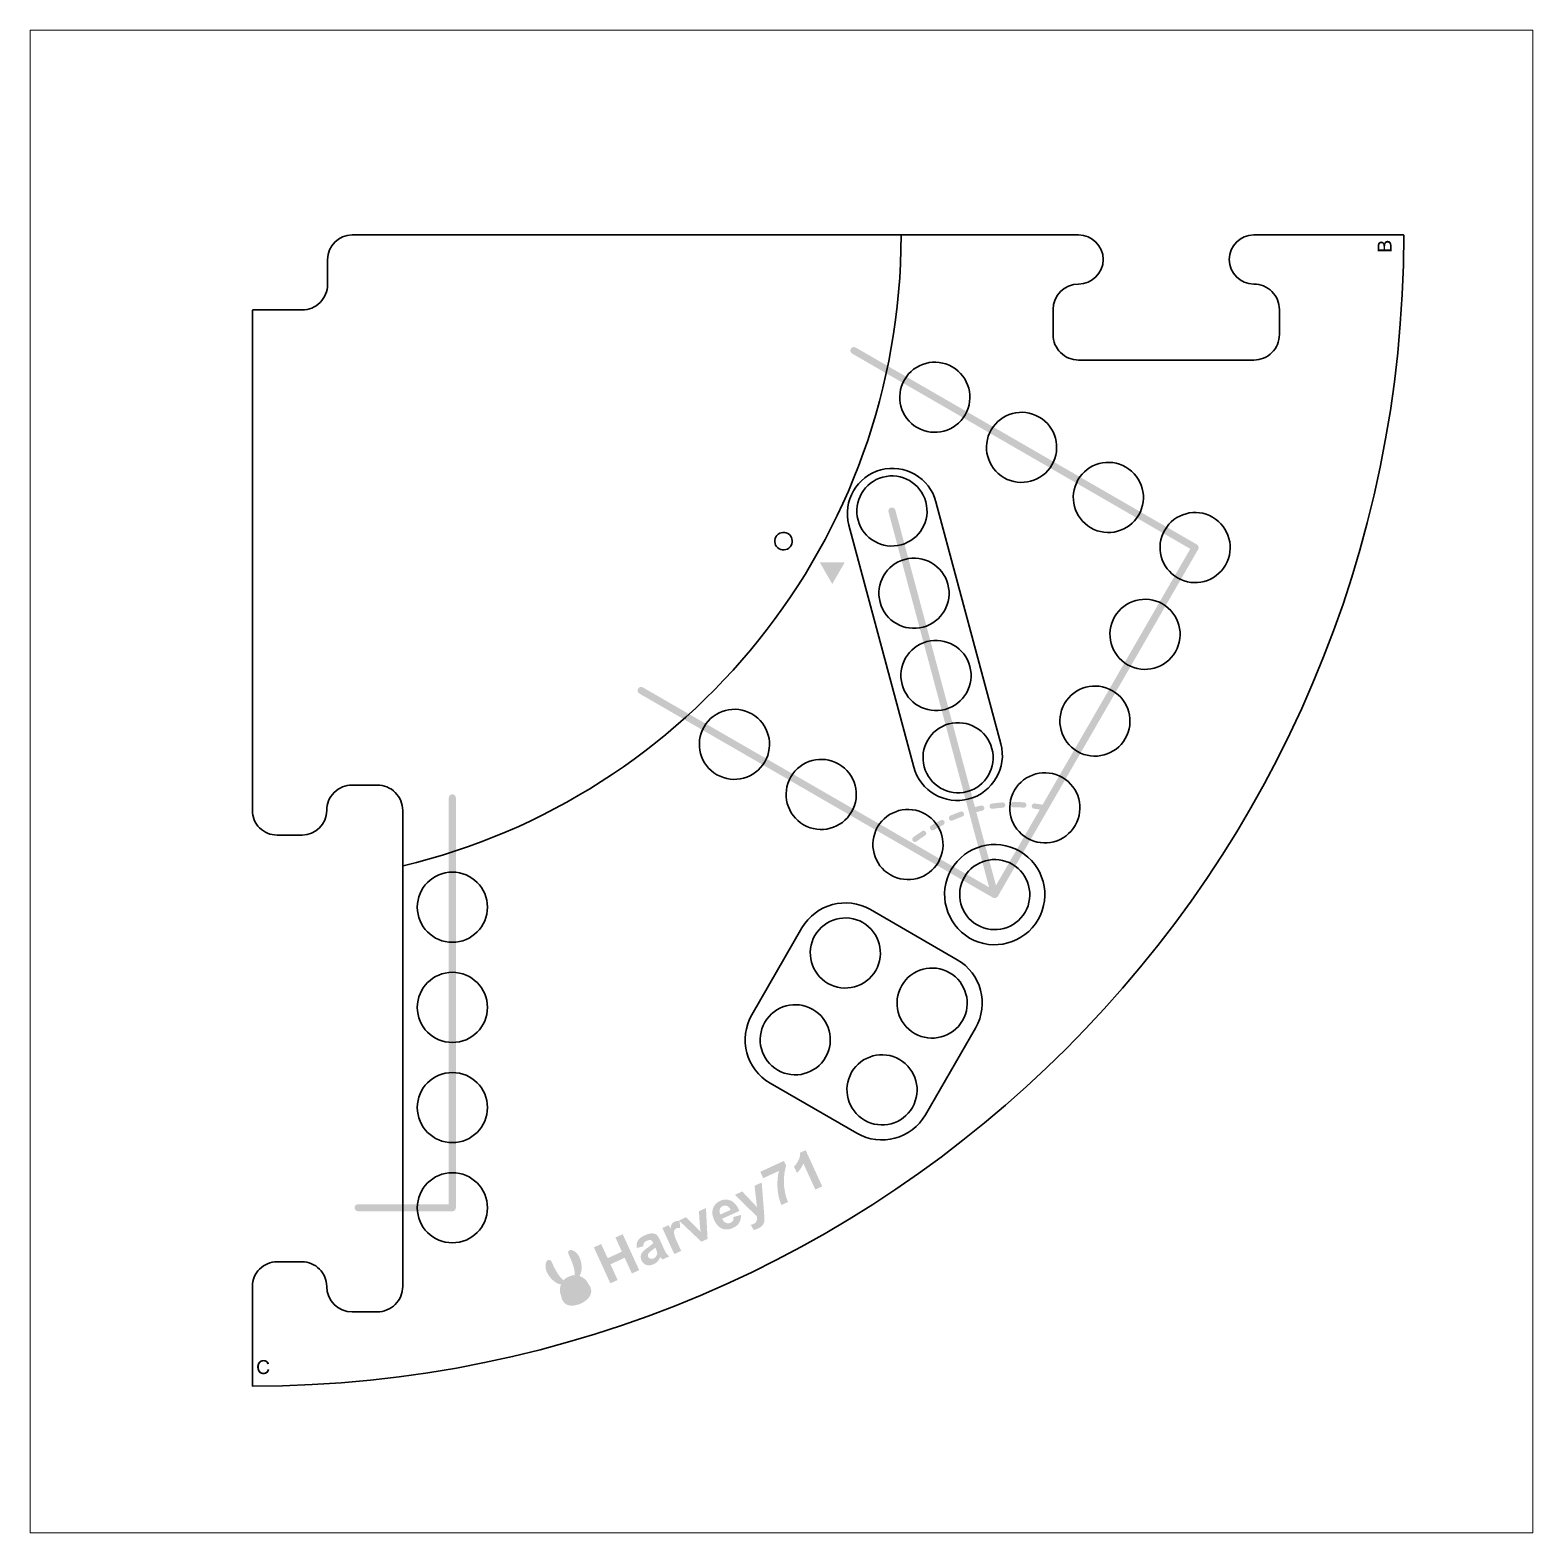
# Paper-space layout 'Layout1' of a CAD drawing. Header units: millimetres. Extents: x 0 to 300, y 0 to 300.
# The model-space entities are those that its viewports show. They can reach past a viewport. Long polylines and large blocks are cut down to what shows.
import ezdxf

# ---------------------------------------------------------------- set-up
doc = ezdxf.new("R2010")
doc.units = ezdxf.units.MM
for name, color, linetype in [('Cut', 7, 'Continuous'), ('Cut 1', 7, 'Continuous'), ('Cut 2', 7, 'Continuous'), ('Engraving', 7, 'Continuous')]:
    doc.layers.add(name, color=color, linetype=linetype)

msp = doc.modelspace()

# ---------------------------------------------------------------- hatches: boundary and pattern name
at = {"layer": 'Engraving', "true_color": 0x000000, "transparency": 33554687}
h = msp.add_hatch(color=18, dxfattribs=at)
edge = h.paths.add_edge_path(flags=0)
edge.add_spline(control_points=[(271.78, 255.84), (271.78, 255.84), (269, 255.84), (269, 255.84), (269, 255.84), (269, 256.88), (269, 256.88), (269, 257.09), (269.03, 257.26), (269.09, 257.39), (269.14, 257.52), (269.23, 257.62), (269.35, 257.69), (269.46, 257.77), (269.59, 257.8), (269.71, 257.8), (269.83, 257.8), (269.94, 257.77), (270.05, 257.71), (270.15, 257.64), (270.24, 257.54), (270.3, 257.41), (270.35, 257.58), (270.44, 257.71), (270.56, 257.8), (270.67, 257.89), (270.81, 257.94), (270.98, 257.94), (271.11, 257.94), (271.23, 257.91), (271.34, 257.85), (271.45, 257.8), (271.54, 257.73), (271.6, 257.65), (271.66, 257.57), (271.7, 257.47), (271.73, 257.35), (271.77, 257.22), (271.78, 257.08), (271.78, 256.9), (271.78, 256.9), (271.78, 255.84), (271.78, 255.84)], knot_values=[0, 0, 0, 0, 1, 1, 1, 2, 2, 2, 3, 3, 3, 4, 4, 4, 5, 5, 5, 6, 6, 6, 7, 7, 7, 8, 8, 8, 9, 9, 9, 10, 10, 10, 11, 11, 11, 12, 12, 12, 13, 13, 13, 14, 14, 14, 14], degree=3, periodic=1)
edge = h.paths.add_edge_path(flags=0)
edge.add_spline(control_points=[(270.17, 256.21), (270.17, 256.21), (270.17, 256.81), (270.17, 256.81), (270.17, 256.97), (270.16, 257.09), (270.14, 257.16), (270.11, 257.25), (270.06, 257.32), (270, 257.37), (269.94, 257.42), (269.85, 257.44), (269.76, 257.44), (269.67, 257.44), (269.58, 257.42), (269.51, 257.37), (269.44, 257.33), (269.4, 257.27), (269.37, 257.18), (269.34, 257.1), (269.33, 256.96), (269.33, 256.76), (269.33, 256.76), (269.33, 256.21), (269.33, 256.21), (269.33, 256.21), (270.17, 256.21), (270.17, 256.21)], knot_values=[0, 0, 0, 0, 1, 1, 1, 2, 2, 2, 3, 3, 3, 4, 4, 4, 5, 5, 5, 6, 6, 6, 7, 7, 7, 8, 8, 8, 9, 9, 9, 9], degree=3, periodic=1)
edge = h.paths.add_edge_path(flags=0)
edge.add_spline(control_points=[(271.45, 256.21), (271.45, 256.21), (271.45, 256.9), (271.45, 256.9), (271.45, 257.02), (271.45, 257.1), (271.44, 257.15), (271.43, 257.23), (271.4, 257.3), (271.36, 257.36), (271.33, 257.42), (271.28, 257.46), (271.21, 257.5), (271.14, 257.54), (271.06, 257.56), (270.98, 257.56), (270.87, 257.56), (270.78, 257.53), (270.71, 257.48), (270.63, 257.42), (270.58, 257.35), (270.54, 257.26), (270.51, 257.16), (270.5, 257.03), (270.5, 256.85), (270.5, 256.85), (270.5, 256.21), (270.5, 256.21), (270.5, 256.21), (271.45, 256.21), (271.45, 256.21)], knot_values=[0, 0, 0, 0, 1, 1, 1, 2, 2, 2, 3, 3, 3, 4, 4, 4, 5, 5, 5, 6, 6, 6, 7, 7, 7, 8, 8, 8, 9, 9, 9, 10, 10, 10, 10], degree=3, periodic=1)
h = msp.add_hatch(color=18, dxfattribs=at)
edge = h.paths.add_edge_path(flags=0)
edge.add_spline(control_points=[(164.11, 235.41), (163.77, 235.61), (163.65, 236.04), (163.85, 236.38), (164.04, 236.71), (164.47, 236.83), (164.81, 236.63), (164.81, 236.63), (232.92, 197.31), (232.92, 197.31), (233.25, 197.12), (233.37, 196.69), (233.18, 196.35), (233.18, 196.35), (193.18, 127.07), (193.18, 127.07), (192.98, 126.73), (192.55, 126.61), (192.21, 126.81), (192.21, 126.81), (121.62, 167.56), (121.62, 167.56), (121.29, 167.76), (121.17, 168.19), (121.37, 168.53), (121.56, 168.86), (121.99, 168.98), (122.33, 168.78), (122.33, 168.78), (192.31, 128.38), (192.31, 128.38), (192.31, 128.38), (231.6, 196.44), (231.6, 196.44), (231.6, 196.44), (164.11, 235.41), (164.11, 235.41)], knot_values=[0, 0, 0, 0, 1, 1, 1, 2, 2, 2, 3, 3, 3, 4, 4, 4, 5, 5, 5, 6, 6, 6, 7, 7, 7, 8, 8, 8, 9, 9, 9, 10, 10, 10, 11, 11, 11, 12, 12, 12, 12], degree=3, periodic=1)
h = msp.add_hatch(color=18, dxfattribs=at)
edge = h.paths.add_edge_path(flags=0)
edge.add_spline(control_points=[(171.36, 203.82), (171.26, 204.2), (171.49, 204.58), (171.86, 204.68), (172.24, 204.78), (172.63, 204.56), (172.73, 204.18), (172.73, 204.18), (193.25, 127.6), (193.25, 127.6), (193.35, 127.23), (193.12, 126.84), (192.75, 126.74), (192.37, 126.64), (191.98, 126.86), (191.88, 127.24), (191.88, 127.24), (171.36, 203.82), (171.36, 203.82)], knot_values=[0, 0, 0, 0, 1, 1, 1, 2, 2, 2, 3, 3, 3, 4, 4, 4, 5, 5, 5, 6, 6, 6, 6], degree=3, periodic=1)
for points in [[(157.65, 193.74), (162.63, 193.75), (160.13, 189.42)], [(115.84, 49.83), (112.55, 57.01), (114, 57.67), (115.3, 54.85), (118.14, 56.15), (116.85, 58.98), (118.3, 59.64), (121.59, 52.46), (120.14, 51.79), (118.7, 54.93), (115.86, 53.63), (117.29, 50.49)]]:
    msp.add_hatch(color=18, dxfattribs=at).paths.add_polyline_path(points, flags=0)
h = msp.add_hatch(color=18, dxfattribs=at)
edge = h.paths.add_edge_path(flags=0)
edge.add_spline(control_points=[(74.3, 65.62), (74.3, 65.62), (83.59, 65.62), (83.59, 65.62), (83.59, 65.62), (83.59, 146.75), (83.59, 146.75), (83.59, 147.14), (83.91, 147.45), (84.3, 147.45), (84.69, 147.45), (85, 147.14), (85, 146.75), (85, 146.75), (85, 64.91), (85, 64.91), (85, 64.52), (84.69, 64.21), (84.3, 64.21), (84.3, 64.21), (65.49, 64.21), (65.49, 64.21), (65.1, 64.21), (64.79, 64.52), (64.79, 64.91), (64.79, 65.3), (65.1, 65.62), (65.49, 65.62), (65.49, 65.62), (74.3, 65.62), (74.3, 65.62)], knot_values=[0, 0, 0, 0, 1, 1, 1, 2, 2, 2, 3, 3, 3, 4, 4, 4, 5, 5, 5, 6, 6, 6, 7, 7, 7, 8, 8, 8, 9, 9, 9, 10, 10, 10, 10], degree=3, periodic=1)
h = msp.add_hatch(color=18, dxfattribs=at)
edge = h.paths.add_edge_path(flags=0)
edge.add_spline(control_points=[(189.84, 145.2), (190.13, 145.26), (190.41, 145.08), (190.47, 144.8), (190.54, 144.51), (190.36, 144.23), (190.07, 144.17), (189.4, 144.02), (188.73, 143.85), (188.06, 143.65), (187.78, 143.57), (187.48, 143.73), (187.4, 144.01), (187.32, 144.29), (187.48, 144.58), (187.76, 144.67), (188.45, 144.87), (189.15, 145.05), (189.84, 145.2)], knot_values=[0, 0, 0, 0, 1, 1, 1, 2, 2, 2, 3, 3, 3, 4, 4, 4, 5, 5, 5, 6, 6, 6, 6], degree=3, periodic=1)
edge = h.paths.add_edge_path(flags=0)
edge.add_spline(control_points=[(194.1, 145.82), (194.4, 145.85), (194.65, 145.63), (194.67, 145.34), (194.69, 145.04), (194.47, 144.79), (194.18, 144.77), (193.49, 144.72), (192.8, 144.64), (192.12, 144.54), (191.83, 144.5), (191.56, 144.7), (191.52, 144.99), (191.47, 145.28), (191.67, 145.55), (191.96, 145.59), (192.67, 145.69), (193.39, 145.77), (194.1, 145.82)], knot_values=[0, 0, 0, 0, 1, 1, 1, 2, 2, 2, 3, 3, 3, 4, 4, 4, 5, 5, 5, 6, 6, 6, 6], degree=3, periodic=1)
edge = h.paths.add_edge_path(flags=0)
edge.add_spline(control_points=[(178.08, 140.1), (178.32, 140.26), (178.65, 140.2), (178.81, 139.95), (178.97, 139.71), (178.9, 139.38), (178.66, 139.22), (178.08, 138.84), (177.51, 138.45), (176.94, 138.03), (176.7, 137.86), (176.37, 137.91), (176.2, 138.15), (176.03, 138.39), (176.08, 138.72), (176.32, 138.89), (176.9, 139.31), (177.49, 139.72), (178.08, 140.1)], knot_values=[0, 0, 0, 0, 1, 1, 1, 2, 2, 2, 3, 3, 3, 4, 4, 4, 5, 5, 5, 6, 6, 6, 6], degree=3, periodic=1)
edge = h.paths.add_edge_path(flags=0)
edge.add_spline(control_points=[(202.67, 145.26), (202.96, 145.2), (203.14, 144.92), (203.08, 144.63), (203.03, 144.35), (202.75, 144.16), (202.46, 144.22), (201.77, 144.36), (201.09, 144.48), (200.41, 144.57), (200.12, 144.61), (199.91, 144.88), (199.95, 145.17), (199.99, 145.45), (200.26, 145.66), (200.55, 145.62), (201.25, 145.52), (201.96, 145.4), (202.67, 145.26)], knot_values=[0, 0, 0, 0, 1, 1, 1, 2, 2, 2, 3, 3, 3, 4, 4, 4, 5, 5, 5, 6, 6, 6, 6], degree=3, periodic=1)
edge = h.paths.add_edge_path(flags=0)
edge.add_spline(control_points=[(185.72, 143.99), (185.99, 144.09), (186.29, 143.95), (186.4, 143.68), (186.5, 143.4), (186.35, 143.1), (186.08, 143), (185.43, 142.76), (184.79, 142.5), (184.15, 142.22), (183.88, 142.1), (183.57, 142.22), (183.45, 142.49), (183.33, 142.76), (183.46, 143.07), (183.72, 143.19), (184.38, 143.48), (185.05, 143.75), (185.72, 143.99)], knot_values=[0, 0, 0, 0, 1, 1, 1, 2, 2, 2, 3, 3, 3, 4, 4, 4, 5, 5, 5, 6, 6, 6, 6], degree=3, periodic=1)
edge = h.paths.add_edge_path(flags=0)
edge.add_spline(control_points=[(181.78, 142.26), (182.04, 142.4), (182.36, 142.3), (182.5, 142.04), (182.63, 141.78), (182.53, 141.46), (182.27, 141.32), (181.65, 141.01), (181.04, 140.67), (180.44, 140.32), (180.18, 140.17), (179.86, 140.26), (179.71, 140.51), (179.56, 140.76), (179.65, 141.09), (179.9, 141.23), (180.53, 141.6), (181.15, 141.94), (181.78, 142.26)], knot_values=[0, 0, 0, 0, 1, 1, 1, 2, 2, 2, 3, 3, 3, 4, 4, 4, 5, 5, 5, 6, 6, 6, 6], degree=3, periodic=1)
edge = h.paths.add_edge_path(flags=0)
edge.add_spline(control_points=[(198.41, 145.84), (198.7, 145.82), (198.92, 145.56), (198.9, 145.27), (198.88, 144.98), (198.63, 144.76), (198.34, 144.78), (197.64, 144.83), (196.95, 144.85), (196.26, 144.85), (195.97, 144.85), (195.73, 145.08), (195.73, 145.38), (195.73, 145.67), (195.96, 145.91), (196.26, 145.91), (196.97, 145.91), (197.69, 145.89), (198.41, 145.84)], knot_values=[0, 0, 0, 0, 1, 1, 1, 2, 2, 2, 3, 3, 3, 4, 4, 4, 5, 5, 5, 6, 6, 6, 6], degree=3, periodic=1)
h = msp.add_hatch(color=18, dxfattribs=at)
edge = h.paths.add_edge_path(flags=0)
edge.add_spline(control_points=[(158.13, 69.18), (158.13, 69.18), (156.75, 68.55), (156.75, 68.55), (156.75, 68.55), (154.37, 73.74), (154.37, 73.74), (154.08, 73.04), (153.65, 72.42), (153.07, 71.88), (153.07, 71.88), (152.5, 73.13), (152.5, 73.13), (152.8, 73.42), (153.09, 73.82), (153.36, 74.34), (153.63, 74.86), (153.75, 75.38), (153.7, 75.89), (153.7, 75.89), (154.82, 76.4), (154.82, 76.4), (154.82, 76.4), (158.13, 69.18), (158.13, 69.18)], knot_values=[0, 0, 0, 0, 1, 1, 1, 2, 2, 2, 3, 3, 3, 4, 4, 4, 5, 5, 5, 6, 6, 6, 7, 7, 7, 8, 8, 8, 8], degree=3, periodic=1)
h = msp.add_hatch(color=18, dxfattribs=at)
edge = h.paths.add_edge_path(flags=0)
edge.add_spline(control_points=[(146.36, 70.82), (146.36, 70.82), (145.77, 72.1), (145.77, 72.1), (145.77, 72.1), (150.48, 74.26), (150.48, 74.26), (150.48, 74.26), (150.94, 73.26), (150.94, 73.26), (150.73, 72.7), (150.58, 71.97), (150.51, 71.07), (150.44, 70.17), (150.48, 69.27), (150.64, 68.37), (150.79, 67.46), (151.02, 66.7), (151.31, 66.06), (151.31, 66.06), (149.98, 65.46), (149.98, 65.46), (149.55, 66.46), (149.29, 67.57), (149.21, 68.78), (149.12, 69.99), (149.22, 71.15), (149.49, 72.26), (149.49, 72.26), (146.36, 70.82), (146.36, 70.82)], knot_values=[0, 0, 0, 0, 1, 1, 1, 2, 2, 2, 3, 3, 3, 4, 4, 4, 5, 5, 5, 6, 6, 6, 7, 7, 7, 8, 8, 8, 9, 9, 9, 10, 10, 10, 10], degree=3, periodic=1)
h = msp.add_hatch(color=18, dxfattribs=at)
edge = h.paths.add_edge_path(flags=0)
edge.add_spline(control_points=[(140.7, 67.5), (140.7, 67.5), (142.16, 68.17), (142.16, 68.17), (142.16, 68.17), (145.1, 65.05), (145.1, 65.05), (145.1, 65.05), (144.62, 69.3), (144.62, 69.3), (144.62, 69.3), (146.05, 69.95), (146.05, 69.95), (146.05, 69.95), (146.5, 64.1), (146.5, 64.1), (146.5, 64.1), (146.59, 63.04), (146.59, 63.04), (146.61, 62.68), (146.6, 62.4), (146.56, 62.19), (146.53, 61.98), (146.46, 61.79), (146.36, 61.63), (146.27, 61.46), (146.13, 61.3), (145.95, 61.15), (145.76, 61), (145.54, 60.87), (145.28, 60.75), (145.02, 60.63), (144.74, 60.54), (144.46, 60.47), (144.46, 60.47), (143.85, 61.5), (143.85, 61.5), (144.08, 61.55), (144.29, 61.62), (144.46, 61.7), (144.78, 61.85), (144.97, 62.05), (145.04, 62.31), (145.11, 62.57), (145.12, 62.86), (145.07, 63.19), (145.07, 63.19), (140.7, 67.5), (140.7, 67.5)], knot_values=[0, 0, 0, 0, 1, 1, 1, 2, 2, 2, 3, 3, 3, 4, 4, 4, 5, 5, 5, 6, 6, 6, 7, 7, 7, 8, 8, 8, 9, 9, 9, 10, 10, 10, 11, 11, 11, 12, 12, 12, 13, 13, 13, 14, 14, 14, 15, 15, 15, 16, 16, 16, 16], degree=3, periodic=1)
h = msp.add_hatch(color=18, dxfattribs=at)
edge = h.paths.add_edge_path(flags=0)
edge.add_spline(control_points=[(140.4, 63.07), (140.4, 63.07), (141.88, 63.47), (141.88, 63.47), (141.94, 62.89), (141.83, 62.38), (141.57, 61.94), (141.31, 61.5), (140.9, 61.15), (140.32, 60.89), (139.42, 60.48), (138.61, 60.47), (137.91, 60.86), (137.35, 61.18), (136.9, 61.69), (136.57, 62.42), (136.18, 63.28), (136.09, 64.06), (136.32, 64.75), (136.55, 65.45), (137.01, 65.95), (137.7, 66.27), (138.47, 66.62), (139.2, 66.65), (139.88, 66.34), (140.56, 66.03), (141.14, 65.35), (141.6, 64.29), (141.6, 64.29), (138.15, 62.71), (138.15, 62.71), (138.35, 62.3), (138.6, 62.03), (138.92, 61.9), (139.23, 61.77), (139.55, 61.78), (139.87, 61.93), (140.08, 62.03), (140.24, 62.17), (140.33, 62.35), (140.42, 62.54), (140.45, 62.78), (140.4, 63.07)], knot_values=[0, 0, 0, 0, 1, 1, 1, 2, 2, 2, 3, 3, 3, 4, 4, 4, 5, 5, 5, 6, 6, 6, 7, 7, 7, 8, 8, 8, 9, 9, 9, 10, 10, 10, 11, 11, 11, 12, 12, 12, 13, 13, 13, 14, 14, 14, 14], degree=3, periodic=1)
edge = h.paths.add_edge_path(flags=0)
edge.add_spline(control_points=[(139.85, 64.5), (139.65, 64.9), (139.41, 65.15), (139.12, 65.27), (138.83, 65.39), (138.54, 65.38), (138.26, 65.25), (137.96, 65.12), (137.76, 64.89), (137.67, 64.58), (137.57, 64.28), (137.61, 63.93), (137.79, 63.56), (137.79, 63.56), (139.85, 64.5), (139.85, 64.5)], knot_values=[0, 0, 0, 0, 1, 1, 1, 2, 2, 2, 3, 3, 3, 4, 4, 4, 5, 5, 5, 5], degree=3, periodic=1)
h = msp.add_hatch(color=18, dxfattribs=at)
edge = h.paths.add_edge_path(flags=0)
edge.add_spline(control_points=[(134, 58.14), (134, 58.14), (129.52, 62.38), (129.52, 62.38), (129.52, 62.38), (130.96, 63.04), (130.96, 63.04), (130.96, 63.04), (133.16, 60.84), (133.16, 60.84), (133.16, 60.84), (133.85, 60.08), (133.85, 60.08), (133.82, 60.34), (133.8, 60.51), (133.79, 60.59), (133.77, 60.76), (133.75, 60.93), (133.73, 61.1), (133.73, 61.1), (133.51, 64.21), (133.51, 64.21), (133.51, 64.21), (134.92, 64.86), (134.92, 64.86), (134.92, 64.86), (135.24, 58.7), (135.24, 58.7), (135.24, 58.7), (134, 58.14), (134, 58.14)], knot_values=[0, 0, 0, 0, 1, 1, 1, 2, 2, 2, 3, 3, 3, 4, 4, 4, 5, 5, 5, 6, 6, 6, 7, 7, 7, 8, 8, 8, 9, 9, 9, 10, 10, 10, 10], degree=3, periodic=1)
h = msp.add_hatch(color=18, dxfattribs=at)
edge = h.paths.add_edge_path(flags=0)
edge.add_spline(control_points=[(129.98, 56.3), (129.98, 56.3), (128.6, 55.67), (128.6, 55.67), (128.6, 55.67), (126.22, 60.87), (126.22, 60.87), (126.22, 60.87), (127.5, 61.46), (127.5, 61.46), (127.5, 61.46), (127.84, 60.72), (127.84, 60.72), (127.9, 61.17), (127.99, 61.49), (128.11, 61.68), (128.23, 61.87), (128.41, 62.02), (128.63, 62.12), (128.94, 62.26), (129.29, 62.31), (129.66, 62.27), (129.66, 62.27), (129.78, 60.88), (129.78, 60.88), (129.48, 60.92), (129.23, 60.9), (129.03, 60.81), (128.84, 60.72), (128.7, 60.59), (128.61, 60.42), (128.53, 60.26), (128.51, 60.02), (128.56, 59.7), (128.61, 59.39), (128.84, 58.79), (129.24, 57.9), (129.24, 57.9), (129.98, 56.3), (129.98, 56.3)], knot_values=[0, 0, 0, 0, 1, 1, 1, 2, 2, 2, 3, 3, 3, 4, 4, 4, 5, 5, 5, 6, 6, 6, 7, 7, 7, 8, 8, 8, 9, 9, 9, 10, 10, 10, 11, 11, 11, 12, 12, 12, 13, 13, 13, 13], degree=3, periodic=1)
h = msp.add_hatch(color=18, dxfattribs=at)
edge = h.paths.add_edge_path(flags=0)
edge.add_spline(control_points=[(122.45, 57.23), (122.45, 57.23), (121.1, 56.88), (121.1, 56.88), (121.01, 57.45), (121.08, 57.93), (121.31, 58.33), (121.54, 58.73), (122, 59.08), (122.67, 59.39), (123.29, 59.67), (123.78, 59.81), (124.15, 59.8), (124.51, 59.79), (124.81, 59.71), (125.04, 59.54), (125.26, 59.37), (125.51, 58.99), (125.78, 58.39), (125.78, 58.39), (126.5, 56.78), (126.5, 56.78), (126.71, 56.32), (126.89, 55.99), (127.03, 55.79), (127.18, 55.6), (127.37, 55.4), (127.6, 55.21), (127.6, 55.21), (126.24, 54.59), (126.24, 54.59), (126.16, 54.66), (126.05, 54.78), (125.92, 54.93), (125.86, 55), (125.82, 55.05), (125.8, 55.07), (125.67, 54.73), (125.49, 54.45), (125.28, 54.21), (125.06, 53.97), (124.8, 53.79), (124.5, 53.65), (123.96, 53.4), (123.47, 53.35), (123.03, 53.5), (122.59, 53.65), (122.27, 53.95), (122.06, 54.39), (121.93, 54.69), (121.88, 54.98), (121.91, 55.28), (121.95, 55.57), (122.07, 55.84), (122.26, 56.08), (122.46, 56.31), (122.78, 56.59), (123.21, 56.9), (123.8, 57.31), (124.19, 57.63), (124.39, 57.85), (124.39, 57.85), (124.33, 57.99), (124.33, 57.99), (124.21, 58.25), (124.06, 58.41), (123.88, 58.46), (123.69, 58.52), (123.42, 58.46), (123.06, 58.29), (122.81, 58.18), (122.65, 58.04), (122.55, 57.89), (122.46, 57.73), (122.43, 57.51), (122.45, 57.23)], knot_values=[0, 0, 0, 0, 1, 1, 1, 2, 2, 2, 3, 3, 3, 4, 4, 4, 5, 5, 5, 6, 6, 6, 7, 7, 7, 8, 8, 8, 9, 9, 9, 10, 10, 10, 11, 11, 11, 12, 12, 12, 13, 13, 13, 14, 14, 14, 15, 15, 15, 16, 16, 16, 17, 17, 17, 18, 18, 18, 19, 19, 19, 20, 20, 20, 21, 21, 21, 22, 22, 22, 23, 23, 23, 24, 24, 24, 25, 25, 25, 25], degree=3, periodic=1)
edge = h.paths.add_edge_path(flags=0)
edge.add_spline(control_points=[(124.81, 56.95), (124.66, 56.81), (124.41, 56.61), (124.06, 56.36), (123.72, 56.1), (123.51, 55.91), (123.42, 55.77), (123.3, 55.56), (123.29, 55.36), (123.38, 55.17), (123.46, 54.97), (123.61, 54.84), (123.82, 54.76), (124.03, 54.69), (124.24, 54.7), (124.47, 54.81), (124.71, 54.92), (124.91, 55.11), (125.06, 55.38), (125.17, 55.58), (125.21, 55.78), (125.18, 55.98), (125.17, 56.12), (125.08, 56.35), (124.93, 56.68), (124.93, 56.68), (124.81, 56.95), (124.81, 56.95)], knot_values=[0, 0, 0, 0, 1, 1, 1, 2, 2, 2, 3, 3, 3, 4, 4, 4, 5, 5, 5, 6, 6, 6, 7, 7, 7, 8, 8, 8, 9, 9, 9, 9], degree=3, periodic=1)
h = msp.add_hatch(color=18, dxfattribs=at)
edge = h.paths.add_edge_path(flags=0)
edge.add_spline(control_points=[(109.97, 45.79), (108.73, 45.28), (107.14, 45.01), (106.36, 46.32), (106.13, 46.72), (106.15, 46.79), (106.02, 47.25), (105.89, 47.7), (105.77, 47.92), (105.76, 48.44), (105.76, 48.69), (105.82, 48.94), (105.86, 49.18), (105.89, 49.32), (105.93, 49.46), (105.98, 49.6), (105.8, 49.64), (105.62, 49.68), (105.46, 49.74), (105.02, 49.92), (104.65, 50.17), (104.31, 50.49), (104.09, 50.7), (103.89, 50.92), (103.71, 51.15), (103.22, 51.79), (102.86, 52.57), (102.9, 53.39), (102.91, 53.69), (102.99, 54.08), (103.2, 54.32), (103.25, 54.37), (103.32, 54.41), (103.38, 54.45), (103.97, 54.73), (104.12, 54.09), (104.31, 53.68), (104.9, 52.45), (105.46, 51.32), (106.5, 50.4), (106.56, 50.48), (106.61, 50.56), (106.68, 50.63), (106.77, 50.71), (106.87, 50.79), (106.97, 50.86), (107.3, 51.06), (107.71, 51.25), (108.09, 51.36), (108.2, 51.4), (108.33, 51.42), (108.45, 51.44), (108.55, 51.44), (108.64, 51.44), (108.74, 51.43), (108.73, 52.81), (108.23, 53.98), (107.69, 55.22), (107.51, 55.64), (107.11, 56.17), (107.71, 56.43), (107.78, 56.46), (107.86, 56.48), (107.93, 56.48), (108.25, 56.49), (108.59, 56.29), (108.83, 56.11), (109.47, 55.6), (109.83, 54.82), (109.99, 54.03), (110.05, 53.74), (110.09, 53.44), (110.1, 53.15), (110.12, 52.68), (110.08, 52.23), (109.92, 51.79), (109.86, 51.62), (109.77, 51.46), (109.69, 51.3), (109.82, 51.24), (109.95, 51.18), (110.08, 51.11), (110.29, 50.99), (110.52, 50.87), (110.71, 50.71), (111.1, 50.36), (111.19, 50.12), (111.44, 49.73), (111.7, 49.33), (111.77, 49.3), (111.92, 48.87), (112.4, 47.43), (111.17, 46.39), (109.97, 45.79)], knot_values=[0, 0, 0, 0, 1, 1, 1, 2, 2, 2, 3, 3, 3, 4, 4, 4, 5, 5, 5, 6, 6, 6, 7, 7, 7, 8, 8, 8, 9, 9, 9, 10, 10, 10, 11, 11, 11, 12, 12, 12, 13, 13, 13, 14, 14, 14, 15, 15, 15, 16, 16, 16, 17, 17, 17, 18, 18, 18, 19, 19, 19, 20, 20, 20, 21, 21, 21, 22, 22, 22, 23, 23, 23, 24, 24, 24, 25, 25, 25, 26, 26, 26, 27, 27, 27, 28, 28, 28, 29, 29, 29, 30, 30, 30, 31, 31, 31, 31], degree=3, periodic=1)
h = msp.add_hatch(color=18, dxfattribs=at)
edge = h.paths.add_edge_path(flags=0)
edge.add_spline(control_points=[(47.41, 32.7), (47.41, 32.7), (47.78, 32.61), (47.78, 32.61), (47.7, 32.3), (47.56, 32.07), (47.36, 31.92), (47.16, 31.76), (46.92, 31.68), (46.63, 31.68), (46.33, 31.68), (46.08, 31.74), (45.9, 31.86), (45.71, 31.98), (45.57, 32.16), (45.47, 32.39), (45.37, 32.62), (45.32, 32.87), (45.32, 33.14), (45.32, 33.42), (45.38, 33.68), (45.49, 33.89), (45.6, 34.11), (45.75, 34.27), (45.96, 34.38), (46.16, 34.49), (46.39, 34.55), (46.63, 34.55), (46.91, 34.55), (47.14, 34.48), (47.33, 34.34), (47.52, 34.2), (47.65, 34), (47.73, 33.74), (47.73, 33.74), (47.37, 33.66), (47.37, 33.66), (47.3, 33.86), (47.21, 34.01), (47.09, 34.1), (46.96, 34.19), (46.81, 34.24), (46.62, 34.24), (46.41, 34.24), (46.23, 34.18), (46.09, 34.08), (45.95, 33.98), (45.84, 33.84), (45.79, 33.67), (45.73, 33.5), (45.7, 33.32), (45.7, 33.14), (45.7, 32.9), (45.73, 32.69), (45.8, 32.52), (45.87, 32.34), (45.98, 32.21), (46.12, 32.12), (46.27, 32.04), (46.43, 31.99), (46.6, 31.99), (46.8, 31.99), (46.98, 32.05), (47.12, 32.17), (47.26, 32.29), (47.36, 32.47), (47.41, 32.7)], knot_values=[0, 0, 0, 0, 1, 1, 1, 2, 2, 2, 3, 3, 3, 4, 4, 4, 5, 5, 5, 6, 6, 6, 7, 7, 7, 8, 8, 8, 9, 9, 9, 10, 10, 10, 11, 11, 11, 12, 12, 12, 13, 13, 13, 14, 14, 14, 15, 15, 15, 16, 16, 16, 17, 17, 17, 18, 18, 18, 19, 19, 19, 20, 20, 20, 21, 21, 21, 22, 22, 22, 22], degree=3, periodic=1)

# ---------------------------------------------------------------- linework, layer by layer
at = {"layer": 'Cut', "color": 18, "linetype": 'Continuous', "lineweight": 35, "true_color": 0x000000}
for points, knots in [([(44.38, 29.39), (44.38, 29.39), (44.38, 49.21), (44.38, 49.21), (44.38, 50.51), (44.9, 51.76), (45.82, 52.68), (46.74, 53.6), (47.99, 54.12), (49.3, 54.12), (49.3, 54.12), (54.3, 54.12), (54.3, 54.12), (55.6, 54.12), (56.85, 53.6), (57.77, 52.68), (58.69, 51.76), (59.21, 50.51), (59.21, 49.21), (59.21, 46.4), (61.49, 44.12), (64.3, 44.12), (64.3, 44.12), (69.3, 44.12), (69.3, 44.12), (70.65, 44.12), (71.94, 44.66), (72.89, 45.61), (73.85, 46.57), (74.38, 47.86), (74.38, 49.21), (74.38, 49.21), (74.38, 144.21), (74.38, 144.21), (74.38, 145.56), (73.85, 146.85), (72.89, 147.81), (71.94, 148.76), (70.65, 149.3), (69.3, 149.3), (69.3, 149.3), (64.3, 149.3), (64.3, 149.3), (62.95, 149.3), (61.65, 148.76), (60.7, 147.81), (59.74, 146.85), (59.21, 145.56), (59.21, 144.21), (59.21, 141.5), (57.01, 139.3), (54.3, 139.3), (54.3, 139.3), (49.3, 139.3), (49.3, 139.3), (47.99, 139.3), (46.74, 139.82), (45.82, 140.74), (44.9, 141.66), (44.38, 142.91), (44.38, 144.21), (44.38, 144.21), (44.38, 244.03), (44.38, 244.03), (44.38, 244.08), (44.42, 244.12), (44.47, 244.12), (44.47, 244.12), (54.3, 244.12), (54.3, 244.12), (55.65, 244.12), (56.94, 244.66), (57.89, 245.61), (58.85, 246.57), (59.38, 247.86), (59.38, 249.21), (59.38, 249.21), (59.38, 254.21), (59.38, 254.21), (59.38, 256.92), (61.58, 259.12), (64.3, 259.12), (64.3, 259.12), (209.3, 259.12), (209.3, 259.12), (212.01, 259.12), (214.21, 256.92), (214.21, 254.21), (214.21, 251.5), (212.01, 249.3), (209.3, 249.3), (206.49, 249.3), (204.21, 247.02), (204.21, 244.21), (204.21, 244.21), (204.21, 239.21), (204.21, 239.21), (204.21, 237.86), (204.74, 236.57), (205.7, 235.61), (206.65, 234.66), (207.95, 234.12), (209.3, 234.12), (209.3, 234.12), (244.3, 234.12), (244.3, 234.12), (245.65, 234.12), (246.94, 234.66), (247.89, 235.61), (248.85, 236.57), (249.38, 237.86), (249.38, 239.21), (249.38, 239.21), (249.38, 244.21), (249.38, 244.21), (249.38, 245.56), (248.85, 246.85), (247.89, 247.81), (246.94, 248.76), (245.65, 249.3), (244.3, 249.3), (241.58, 249.3), (239.38, 251.5), (239.38, 254.21), (239.38, 256.92), (241.58, 259.12), (244.3, 259.12), (244.3, 259.12), (274.12, 259.12), (274.12, 259.12), (274.14, 259.12), (274.17, 259.11), (274.18, 259.1), (274.2, 259.08), (274.21, 259.06), (274.21, 259.03), (274.11, 132.28), (171.22, 29.39), (44.47, 29.3), (44.45, 29.3), (44.43, 29.31), (44.41, 29.32), (44.39, 29.34), (44.38, 29.36), (44.38, 29.39)], [0, 0, 0, 0, 1, 1, 1, 2, 2, 2, 3, 3, 3, 4, 4, 4, 5, 5, 5, 6, 6, 6, 7, 7, 7, 8, 8, 8, 9, 9, 9, 10, 10, 10, 11, 11, 11, 12, 12, 12, 13, 13, 13, 14, 14, 14, 15, 15, 15, 16, 16, 16, 17, 17, 17, 18, 18, 18, 19, 19, 19, 20, 20, 20, 21, 21, 21, 22, 22, 22, 23, 23, 23, 24, 24, 24, 25, 25, 25, 26, 26, 26, 27, 27, 27, 28, 28, 28, 29, 29, 29, 30, 30, 30, 31, 31, 31, 32, 32, 32, 33, 33, 33, 34, 34, 34, 35, 35, 35, 36, 36, 36, 37, 37, 37, 38, 38, 38, 39, 39, 39, 40, 40, 40, 41, 41, 41, 42, 42, 42, 43, 43, 43, 44, 44, 44, 45, 45, 45, 46, 46, 46, 47, 47, 47, 48, 48, 48, 48]), ([(151.92, 197.1), (151.43, 196.26), (150.36, 195.97), (149.53, 196.46), (148.69, 196.94), (148.4, 198.01), (148.89, 198.85), (149.37, 199.68), (150.44, 199.97), (151.28, 199.49), (152.11, 199), (152.4, 197.93), (151.92, 197.1)], [0, 0, 0, 0, 1, 1, 1, 2, 2, 2, 3, 3, 3, 4, 4, 4, 4])]:
    msp.add_open_spline(points, degree=3, knots=knots, dxfattribs=at)
at = {"layer": 'Cut 1', "color": 18, "linetype": 'Continuous', "lineweight": 35, "true_color": 0x000000}
for points in [[(186.67, 223.2), (184.73, 219.86), (180.45, 218.71), (177.1, 220.64), (173.76, 222.57), (172.61, 226.86), (174.54, 230.2), (176.47, 233.55), (180.76, 234.7), (184.1, 232.76), (187.45, 230.83), (188.6, 226.55), (186.67, 223.2)], [(203.99, 213.2), (202.05, 209.86), (197.77, 208.71), (194.42, 210.64), (191.08, 212.57), (189.93, 216.86), (191.86, 220.2), (193.79, 223.55), (198.08, 224.7), (201.42, 222.76), (204.77, 220.83), (205.92, 216.55), (203.99, 213.2)], [(221.31, 203.2), (219.37, 199.86), (215.09, 198.71), (211.74, 200.64), (208.4, 202.57), (207.25, 206.86), (209.18, 210.2), (211.11, 213.55), (215.4, 214.7), (218.74, 212.76), (222.09, 210.83), (223.24, 206.55), (221.31, 203.2)], [(178.81, 205.81), (179.81, 202.08), (177.59, 198.24), (173.86, 197.24), (170.12, 196.24), (166.28, 198.46), (165.28, 202.19), (164.28, 205.92), (166.5, 209.76), (170.23, 210.76), (173.96, 211.76), (177.81, 209.55), (178.81, 205.81)], [(238.63, 193.2), (236.7, 189.86), (232.41, 188.71), (229.06, 190.64), (225.72, 192.57), (224.57, 196.86), (226.5, 200.2), (228.43, 203.55), (232.72, 204.7), (236.06, 202.76), (239.41, 200.83), (240.56, 196.55), (238.63, 193.2)], [(183.21, 189.39), (184.21, 185.66), (181.99, 181.82), (178.26, 180.82), (174.52, 179.82), (170.68, 182.04), (169.68, 185.77), (168.68, 189.5), (170.9, 193.34), (174.63, 194.34), (178.36, 195.34), (182.21, 193.13), (183.21, 189.39)], [(228.63, 175.88), (226.7, 172.54), (222.41, 171.39), (219.06, 173.32), (215.72, 175.25), (214.57, 179.54), (216.5, 182.88), (218.43, 186.23), (222.72, 187.37), (226.06, 185.44), (229.41, 183.51), (230.56, 179.23), (228.63, 175.88)], [(187.61, 172.97), (188.61, 169.24), (186.39, 165.4), (182.66, 164.4), (178.92, 163.4), (175.08, 165.62), (174.08, 169.35), (173.08, 173.08), (175.3, 176.92), (179.03, 177.92), (182.76, 178.92), (186.61, 176.7), (187.61, 172.97)], [(218.63, 158.56), (216.7, 155.21), (212.41, 154.07), (209.06, 156), (205.72, 157.93), (204.57, 162.21), (206.5, 165.56), (208.43, 168.91), (212.72, 170.05), (216.06, 168.12), (219.41, 166.19), (220.56, 161.91), (218.63, 158.56)], [(146.67, 153.92), (144.73, 150.57), (140.45, 149.43), (137.1, 151.36), (133.76, 153.29), (132.61, 157.57), (134.54, 160.92), (136.47, 164.27), (140.76, 165.41), (144.1, 163.48), (147.45, 161.55), (148.6, 157.27), (146.67, 153.92)], [(192.01, 156.55), (193.01, 152.82), (190.79, 148.98), (187.06, 147.98), (183.32, 146.98), (179.48, 149.2), (178.48, 152.93), (177.48, 156.66), (179.7, 160.5), (183.43, 161.5), (187.16, 162.5), (191.01, 160.28), (192.01, 156.55)], [(163.99, 143.92), (162.05, 140.57), (157.77, 139.43), (154.42, 141.36), (151.08, 143.29), (149.93, 147.57), (151.86, 150.92), (153.79, 154.27), (158.08, 155.41), (161.42, 153.48), (164.77, 151.55), (165.92, 147.27), (163.99, 143.92)], [(208.63, 141.24), (206.7, 137.89), (202.41, 136.75), (199.06, 138.68), (195.72, 140.61), (194.57, 144.89), (196.5, 148.24), (198.43, 151.59), (202.72, 152.73), (206.06, 150.8), (209.41, 148.87), (210.56, 144.59), (208.63, 141.24)], [(181.31, 133.92), (179.37, 130.57), (175.09, 129.43), (171.74, 131.36), (168.4, 133.29), (167.25, 137.57), (169.18, 140.92), (171.11, 144.27), (175.4, 145.41), (178.74, 143.48), (182.09, 141.55), (183.24, 137.27), (181.31, 133.92)], [(198.63, 123.92), (196.7, 120.57), (192.41, 119.43), (189.06, 121.36), (185.72, 123.29), (184.57, 127.57), (186.5, 130.92), (188.43, 134.27), (192.72, 135.41), (196.06, 133.48), (199.41, 131.55), (200.56, 127.27), (198.63, 123.92)], [(84.3, 117.91), (80.43, 117.91), (77.3, 121.05), (77.3, 124.91), (77.3, 128.77), (80.43, 131.91), (84.3, 131.91), (88.16, 131.91), (91.3, 128.77), (91.3, 124.91), (91.3, 121.05), (88.16, 117.91), (84.3, 117.91)], [(168.81, 112.27), (166.87, 108.92), (162.59, 107.78), (159.24, 109.71), (155.9, 111.64), (154.75, 115.92), (156.68, 119.27), (158.61, 122.61), (162.9, 123.76), (166.24, 121.83), (169.59, 119.9), (170.74, 115.61), (168.81, 112.27)], [(84.3, 97.91), (80.43, 97.91), (77.3, 101.05), (77.3, 104.91), (77.3, 108.77), (80.43, 111.91), (84.3, 111.91), (88.16, 111.91), (91.3, 108.77), (91.3, 104.91), (91.3, 101.05), (88.16, 97.91), (84.3, 97.91)], [(186.13, 102.27), (184.2, 98.92), (179.91, 97.78), (176.56, 99.71), (173.22, 101.64), (172.07, 105.92), (174, 109.27), (175.93, 112.61), (180.22, 113.76), (183.56, 111.83), (186.91, 109.9), (188.06, 105.61), (186.13, 102.27)], [(158.81, 94.95), (156.87, 91.6), (152.59, 90.45), (149.24, 92.39), (145.9, 94.32), (144.75, 98.6), (146.68, 101.95), (148.61, 105.29), (152.9, 106.44), (156.24, 104.51), (159.59, 102.58), (160.74, 98.29), (158.81, 94.95)], [(176.13, 84.95), (174.2, 81.6), (169.91, 80.45), (166.56, 82.39), (163.22, 84.32), (162.07, 88.6), (164, 91.95), (165.93, 95.29), (170.22, 96.44), (173.56, 94.51), (176.91, 92.58), (178.06, 88.29), (176.13, 84.95)], [(84.3, 77.91), (80.43, 77.91), (77.3, 81.05), (77.3, 84.91), (77.3, 88.77), (80.43, 91.91), (84.3, 91.91), (88.16, 91.91), (91.3, 88.77), (91.3, 84.91), (91.3, 81.05), (88.16, 77.91), (84.3, 77.91)], [(84.3, 57.91), (80.43, 57.91), (77.3, 61.05), (77.3, 64.91), (77.3, 68.77), (80.43, 71.91), (84.3, 71.91), (88.16, 71.91), (91.3, 68.77), (91.3, 64.91), (91.3, 61.05), (88.16, 57.91), (84.3, 57.91)]]:
    msp.add_open_spline(points, degree=3, knots=[0, 0, 0, 0, 1, 1, 1, 2, 2, 2, 3, 3, 3, 4, 4, 4, 4], dxfattribs=at)
at = {"layer": 'Cut 2', "color": 18, "linetype": 'Continuous', "lineweight": 35, "true_color": 0x000000}
msp.add_open_spline([(173.97, 259.12), (173.97, 259.12), (209.3, 259.12), (209.3, 259.12), (212.01, 259.12), (214.21, 256.92), (214.21, 254.21), (214.21, 251.5), (212.01, 249.3), (209.3, 249.3), (206.49, 249.3), (204.21, 247.02), (204.21, 244.21), (204.21, 244.21), (204.21, 239.21), (204.21, 239.21), (204.21, 237.86), (204.74, 236.57), (205.7, 235.61), (206.65, 234.66), (207.95, 234.12), (209.3, 234.12), (209.3, 234.12), (244.3, 234.12), (244.3, 234.12), (245.65, 234.12), (246.94, 234.66), (247.89, 235.61), (248.85, 236.57), (249.38, 237.86), (249.38, 239.21), (249.38, 239.21), (249.38, 244.21), (249.38, 244.21), (249.38, 245.56), (248.85, 246.85), (247.89, 247.81), (246.94, 248.76), (245.65, 249.3), (244.3, 249.3), (241.58, 249.3), (239.38, 251.5), (239.38, 254.21), (239.38, 256.92), (241.58, 259.12), (244.3, 259.12), (244.3, 259.12), (274.12, 259.12), (274.12, 259.12), (274.14, 259.12), (274.17, 259.11), (274.18, 259.1), (274.2, 259.08), (274.21, 259.06), (274.21, 259.03), (274.11, 132.28), (171.22, 29.39), (44.47, 29.3), (44.45, 29.3), (44.43, 29.31), (44.41, 29.32), (44.39, 29.34), (44.38, 29.36), (44.38, 29.39), (44.38, 29.39), (44.38, 49.21), (44.38, 49.21), (44.38, 50.51), (44.9, 51.76), (45.82, 52.68), (46.74, 53.6), (47.99, 54.12), (49.3, 54.12), (49.3, 54.12), (54.3, 54.12), (54.3, 54.12), (55.6, 54.12), (56.85, 53.6), (57.77, 52.68), (58.69, 51.76), (59.21, 50.51), (59.21, 49.21), (59.21, 46.4), (61.49, 44.12), (64.3, 44.12), (64.3, 44.12), (69.3, 44.12), (69.3, 44.12), (70.65, 44.12), (71.94, 44.66), (72.89, 45.61), (73.85, 46.57), (74.38, 47.86), (74.38, 49.21), (74.38, 49.21), (74.38, 133.07), (74.38, 133.07), (74.38, 133.11), (74.41, 133.15), (74.45, 133.16), (131.4, 146.75), (173.8, 197.97), (173.88, 259.03), (173.88, 259.08), (173.92, 259.12), (173.97, 259.12)], degree=3, knots=[0, 0, 0, 0, 1, 1, 1, 2, 2, 2, 3, 3, 3, 4, 4, 4, 5, 5, 5, 6, 6, 6, 7, 7, 7, 8, 8, 8, 9, 9, 9, 10, 10, 10, 11, 11, 11, 12, 12, 12, 13, 13, 13, 14, 14, 14, 15, 15, 15, 16, 16, 16, 17, 17, 17, 18, 18, 18, 19, 19, 19, 20, 20, 20, 21, 21, 21, 22, 22, 22, 23, 23, 23, 24, 24, 24, 25, 25, 25, 26, 26, 26, 27, 27, 27, 28, 28, 28, 29, 29, 29, 30, 30, 30, 31, 31, 31, 32, 32, 32, 33, 33, 33, 34, 34, 34, 35, 35, 35, 35], dxfattribs=at)
at = {"layer": 'Engraving', "color": 18, "linetype": 'Continuous', "lineweight": 35, "true_color": 0x000000}
for points, knots in [([(187.42, 146.52), (192.22, 147.81), (195.07, 152.75), (193.78, 157.55), (193.78, 157.55), (180.84, 205.84), (180.84, 205.84), (179.56, 210.64), (174.62, 213.49), (169.82, 212.21), (165.02, 210.92), (162.17, 205.98), (163.45, 201.18), (163.45, 201.18), (176.4, 152.89), (176.4, 152.89), (177.68, 148.09), (182.62, 145.24), (187.42, 146.52)], [0, 0, 0, 0, 1, 1, 1, 2, 2, 2, 3, 3, 3, 4, 4, 4, 5, 5, 5, 6, 6, 6, 6]), ([(201.23, 122.42), (198.47, 117.64), (192.34, 116), (187.56, 118.76), (182.79, 121.52), (181.14, 127.64), (183.9, 132.42), (186.66, 137.2), (192.79, 138.84), (197.56, 136.08), (202.34, 133.32), (203.98, 127.2), (201.23, 122.42)], [0, 0, 0, 0, 1, 1, 1, 2, 2, 2, 3, 3, 3, 4, 4, 4, 4]), ([(165.06, 79.79), (169.84, 77.03), (175.97, 78.67), (178.73, 83.45), (178.73, 83.45), (188.73, 100.77), (188.73, 100.77), (191.48, 105.55), (189.84, 111.67), (185.06, 114.43), (185.06, 114.43), (167.74, 124.43), (167.74, 124.43), (162.96, 127.19), (156.84, 125.55), (154.08, 120.77), (154.08, 120.77), (144.08, 103.45), (144.08, 103.45), (141.32, 98.67), (142.96, 92.55), (147.74, 89.79), (147.74, 89.79), (165.06, 79.79), (165.06, 79.79)], [0, 0, 0, 0, 1, 1, 1, 2, 2, 2, 3, 3, 3, 4, 4, 4, 5, 5, 5, 6, 6, 6, 7, 7, 7, 8, 8, 8, 8])]:
    msp.add_open_spline(points, degree=3, knots=knots, dxfattribs=at)

psp = doc.layouts.get("Layout1")

# ---------------------------------------------------------------- viewports
at = {"layer": '0'}
psp.add_viewport(center=(150, 150), size=(300, 300), view_center_point=(150, 150), view_height=300, dxfattribs=at)

doc.saveas('drawing.dxf')
